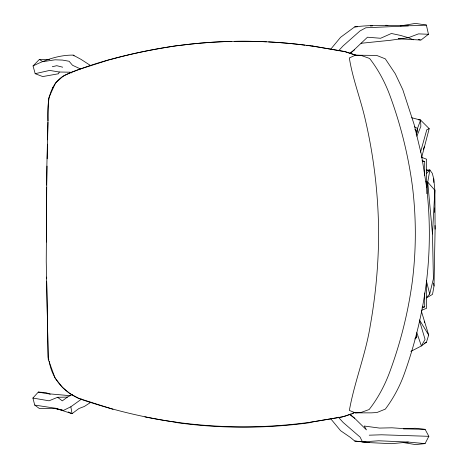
<?xml version="1.0" encoding="UTF-8"?>
<svg xmlns="http://www.w3.org/2000/svg" width="468" height="468" viewBox="0 0 468 468"><rect width="100%" height="100%" fill="white"/><g stroke="black" fill="none" stroke-linecap="round" stroke-linejoin="round"><path stroke-width="0.7" d="M424.675 175.441L424.71 161.583L422.019 160.477M426.547 187.609L426.623 159.219L421.311 157.213M426.5 297.882L432.526 294.354L434.023 285.983L435.1 229.156L434.883 190.289L433.737 178.799L432.292 173.341L429.858 170.036L426.465 169.966M46.572 187.241L46.566 242.02M46.619 185.053L47.028 166.087M47.186 158.792L47.502 144.208M47.596 139.833L47.97 122.329M47.999 120.867C46.987 103.949 48.45 84.17 64.9 75.137C100.93 59.658 139.803 51.439 178.413 45.39M426.371 297.706L429.7 294.027L433.415 278.735L432.479 234.006L434.883 190.289L427.729 182.134L425.821 181.83M426.834 193.711L427.729 182.134L429.858 170.036L426.64 170.873M426.518 281.543C422.493 312.87 415.075 343.664 404.451 373.411C399.883 386.217 393.494 398.227 385.334 409.108L376.898 412.536L371.352 412.858L355.282 412.858L349.356 410.424C354.51 381.607 365.777 354.247 370.323 325.237C375.64 295.443 378.396 265.251 378.647 234.983C378.495 194.723 373.739 154.534 364.291 115.391C359.553 96.174 352.404 77.559 349.339 57.956L355.358 55.195L376.664 55.411L385.31 58.857L395.244 73.722L402.813 89.71L414.151 124.541L421.539 155.236L426.529 186.51A361.173 325.705 90 0 1 426.494 281.537M416.649 133.544L417.474 128.501L420.603 120.083L411.647 117.731M416.216 134.632L417.474 128.501L414.449 126.664M421.569 157.804L429.191 128.665L420.603 120.083L418.48 119.796M410.851 351.398L421.387 345.957L426.442 342.219L428.676 335.035L421.522 311.659M420.498 152.199L426.804 129.724L429.191 128.665M423.376 149.403L424.306 146.665M71.545 72.932L70.282 72.207L59.225 72.008L58.558 73.757L42.711 76.576L35.182 73.687L33.058 65.935L39.37 59.448L49.45 59.506M416.836 136.206L420.849 126.436L420.603 120.083M403.276 442.547L415.473 444.6L425.055 443.617L428.852 436.322L425.125 429.349L415.075 428.255L403.527 428.934M414.905 338.984L416.631 336.714L416.274 334.678M416.058 337.855L416.976 336.72M330.367 49.643L340.587 37.294L354.68 26.91C378.431 23.78 402.509 27.009 426.366 25.05L428.46 34.269L420.972 40.055L398.449 38.774M63.11 410.342L54.487 408.459L39.4 408.541L34.726 405.083L32.9 398.052L38.317 392.073L45.671 392.576L50.257 394.237M338.586 50.778L343.009 45.981L360.044 30.906L365.836 27.776L408.371 25.91M426.442 173.534L429.858 170.036M350.216 53.557L367.462 37.218L380.583 38.265L391.406 33.485L400.561 35.422L408.336 37.715L413.379 39.798M72.3 394.506L67.439 397.092L62.285 400.883L57.617 397.285L49.046 400.807L32.9 398.052M349.309 53.656L354.609 49.783M34.726 405.083L55.072 408.184L63.361 410.454L70.855 406.762L81.672 398.999M90.973 402.176L84.334 406.476L78.928 408.535L72.025 413.677L55.072 408.184M354.879 412.337L352.351 413.735L341.95 416.982L307.85 422.668M424.505 343.132L426.442 342.219M33.058 65.935C45.653 59.734 58.933 54.978 73.148 55.107L81.069 59.395L90.85 65.742M415.116 338.265L416.444 337.72M421.305 310.424L426.617 308.266L426.547 280.677M351.246 413.829L345.232 416.151L342.137 416.883L309.506 422.44M352.579 413.308L354.586 412.536M422.013 307.909L424.704 306.879L424.675 292.991M110.074 59.518L78.413 69.615L69.966 72.78L62.864 76.43L55.528 82.959L48.508 98.409L46.87 165.578L46.238 261.489L48.216 359.219L55.054 378.033L62.484 387.375L69.802 393.512L78.413 398.262L112.999 409.289M52.287 66.731L56.745 65.695L62.694 67.193M35.182 73.687L49.631 70.422L59.225 72.008M400.397 25.927L415.426 23.4L426.366 25.05M361.062 43.284L390.447 40.271L408.336 37.715L418.503 33.877L428.46 34.269M425.055 443.617L408.371 442.084L391.5 443.687L369.31 442.611L354.756 441.043L350.356 437.399L340.587 430.7L330.437 418.415M354.68 26.91L357.534 26.74M370.387 25.986L372.528 25.863M355.282 412.858L360.84 412.536L369.158 409.523C377.688 398.584 384.263 386.352 389.2 373.411C400.292 343.775 408.055 313.004 412.296 281.642A350.146 318.035 -90 0 0 412.448 186.469C408.271 155.101 400.602 124.301 389.592 94.635C384.69 81.678 378.132 69.428 369.626 58.471L361.085 55.411L355.358 55.195M369.234 435.187L381.56 434.79L428.852 436.322M57.617 397.285L67.439 397.092M422.534 306.891L424.704 306.879M398.461 38.68L403.48 38.709M425.125 429.349L408.078 428.945L391.973 427.799L379.536 428.08L364.274 426.038L366.45 429.899L354.609 418.211L350.216 414.437M408.371 442.084L378.717 440.78L362.46 441.903L360.12 437.13L343.149 422.464L338.341 417.175M70.639 395.729L46.537 393.606L38.317 392.073M354.756 441.043L369.31 442.611M385.848 25.237L387.902 25.483M422.633 161.314L424.71 161.583M307.423 45.273L344.729 51.492L356.376 55.388M177.536 422.487C144.846 417.819 112.665 410.097 81.414 399.432C75.307 397.139 69.633 393.822 64.73 389.522C56.552 382.163 50.854 372.347 49.275 361.39M312.197 45.922L345.232 51.761L356.914 55.528M418.275 39.54L420.299 39.926M68.229 411.951L72.025 413.677L70.855 406.762M80.426 68.913L72.517 65.268L69.083 61.261L62.519 60.085L55.072 59.805L42.88 61.665L39.37 59.448M349.309 414.338L354.609 418.211M73.148 55.107L74.137 55.926M414.876 129.513L417.269 132.146M419.451 319.901L428.676 335.035M416.795 332.584L421.387 345.957L425.067 339.364L419.492 320.679M48.9 360.027L48.151 357.3L46.689 281.473M426.412 280.894L429.7 294.027M433.62 283.099L434.023 285.983M424.306 321.323L424.464 322.721M427.729 182.134L432.479 234.006M52.428 87.563L52.48 89.019M433.737 178.799L433.836 182.45M434.526 207.991L434.649 212.373M435.006 225.506L435.1 229.156M46.677 277.091L46.677 278.548M110.12 59.688A487.674 482.947 -20.8 0 1 307.4 45.454M178.448 45.589A461.963 433.649 4.6 0 1 231.426 41.424M234.345 41.359A461.963 433.649 4.6 0 1 266.427 41.816M268.614 41.927A461.963 433.649 4.6 0 1 304.937 45.144M306.388 45.332A461.963 433.649 4.6 0 1 312.168 46.116M309.547 422.721A461.969 434.134 -4.7 0 1 177.495 422.733M307.839 422.575A487.878 483.151 20.8 0 1 144.899 416.853"/></g></svg>
